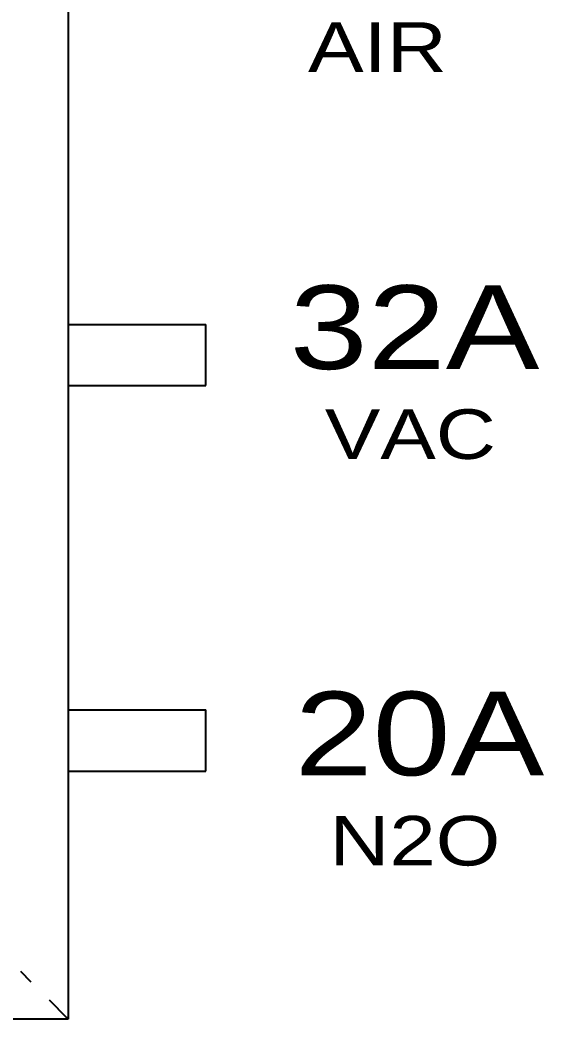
# Model space of a CAD drawing. Header units: millimetres. Extents: x 10903 to 284569, y 2319 to 62017.
# Drawn here: x 239689 to 240165, y 18832 to 19739 of the extents above; entities that cross this region are included whole.
import ezdxf

# ---------------------------------------------------------------- set-up
doc = ezdxf.new("R2010")
doc.units = ezdxf.units.MM
doc.layers.add('cps', color=7, linetype='Continuous')
doc.styles.add('SANSSERIF', font='sas_____.pfb', dxfattribs={"height": 10})

msp = doc.modelspace()

# ---------------------------------------------------------------- linework, layer by layer
at = {"layer": 'cps'}
for p, q in [((239733.08, 21188.2), (239733.08, 18831.5)), ((239733.08, 19462.23), (239858.08, 19462.23)), ((239858.08, 19406.68), (239858.08, 19462.23)), ((239733.08, 19406.68), (239858.08, 19406.68)), ((239733.08, 19112.23), (239858.08, 19112.23)), ((239858.08, 19056.68), (239858.08, 19112.23)), ((239733.08, 19056.68), (239858.08, 19056.68)), ((239690.08, 18874.5), (239699.22, 18865.36)), ((239699.22, 18865.36), (239690.08, 18874.5)), ((239732.01, 18832.57), (239716.08, 18848.5)), ((239716.08, 18848.5), (239732.01, 18832.57)), ((239733.08, 18831.5), (238638.08, 18831.5)), ((239732.01, 18832.57), (239732.38, 18832.2)), ((239732.38, 18832.2), (239732.01, 18832.57)), ((239733.08, 18831.5), (239732.38, 18832.2)), ((239732.38, 18832.2), (239733.08, 18831.5)), ((239733.08, 18831.5), (239733.08, 18831.5)), ((239733.08, 18831.5), (239733.08, 18831.5))]:
    msp.add_line(p, q, dxfattribs=at)

# ---------------------------------------------------------------- texts
at = {"layer": 'cps', "style": 'SANSSERIF', "width": 1.2}
for s, height, p in [('AIR', 45, (239950.74, 19691.48)), ('32A', 75.937, (239934.02, 19421.67)), ('VAC', 45, (239965.91, 19340.06)), ('20A', 75.937, (239938.42, 19052.78)), ('N2O', 45, (239970.01, 18970.9))]:
    msp.add_text(s, height=height, dxfattribs=at).set_placement(p)

doc.saveas('drawing.dxf')
